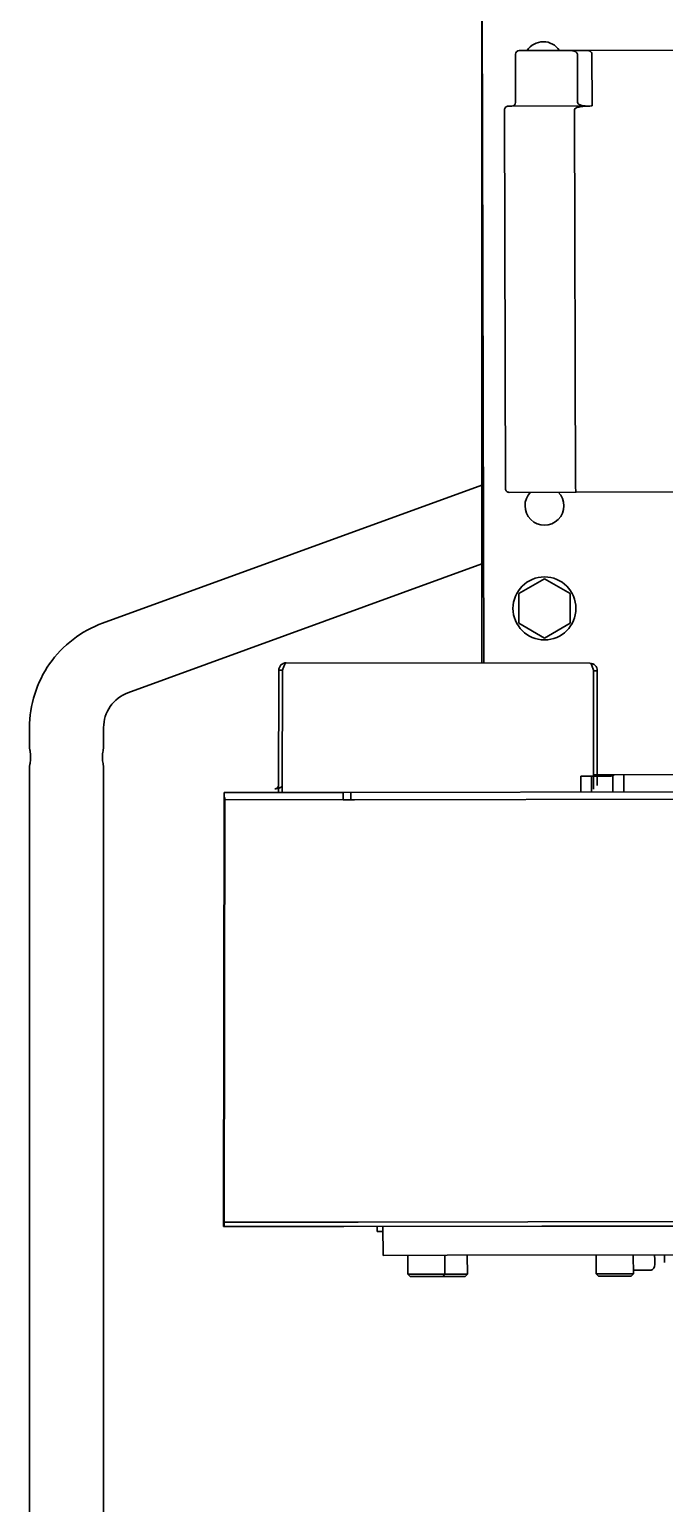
# Model space of a CAD drawing. Header units: millimetres. Extents: x 13935 to 21534, y -198 to 9202.
# Drawn here: x 15396 to 15567.5, y 486 to 883.9 of the extents above; entities that cross this region are included whole.
import ezdxf

# ---------------------------------------------------------------- set-up
doc = ezdxf.new("R2010")
doc.units = ezdxf.units.MM
doc.header["$LTSCALE"] = 326.7
doc.linetypes.add('DASHED', pattern=[0.2, 0.1, -0.1])
doc.layers.get('0').update_dxf_attribs({"linetype": 'CONTINUOUS'})

msp = doc.modelspace()

# ---------------------------------------------------------------- linework, layer by layer
at = {"linetype": 'Continuous', "lineweight": 30}
for p, q in [((15518.15136, 712.8544), (15518.15136, 940.34483)), ((15518.64904, 712.85362), (15518.1921, 889.63156)), ((15527.24155, 864.19559), (15527.20467, 877.19554)), ((15528.20183, 878.19837), (15540.99564, 878.23541)), ((15528.96034, 878.20074), (15540.99564, 878.23541)), ((15540.99564, 878.23541), (15546.50279, 878.25118)), ((15543.94824, 877.24386), (15543.98512, 864.24391)), ((15546.50279, 878.25118), (15571.55294, 878.32224)), ((15547.86469, 877.25508), (15547.90442, 863.25025)), ((15524.24724, 862.18709), (15524.53729, 759.9475)), ((15544.72662, 863.24609), (15525.24598, 863.18993)), ((15525.24955, 863.18994), (15525.95888, 863.19173)), ((15526.24533, 863.19301), (15525.41967, 863.19053)), ((15543.17228, 862.24171), (15543.46234, 760.00212)), ((15543.81119, 863.24349), (15547.7891, 863.2548)), ((15518.12022, 760.91039), (15415.74842, 723.65004)), ((15543.60301, 759.00248), (15525.54048, 758.95035)), ((15543.60301, 759.00248), (15543.34452, 759.00174)), ((15571.89122, 759.08272), (15543.60301, 759.00248)), ((15518.12257, 739.62769), (15422.5888, 704.85619)), ((15535.0339, 735.6365), (15528.11201, 731.62558)), ((15541.9684, 731.64742), (15535.0339, 735.6365)), ((15528.12462, 723.62559), (15528.11201, 731.62558)), ((15541.98101, 723.64743), (15541.9684, 731.64742)), ((15528.12462, 723.62559), (15535.05912, 719.63652)), ((15535.05912, 719.63652), (15541.98101, 723.64743)), ((15547.31724, 712.80844), (15465.31735, 712.93767)), ((15463.31434, 710.94082), (15463.26236, 677.96091)), ((15464.31434, 710.93925), (15463.31434, 710.94082)), ((15464.26533, 677.96091), (15464.31731, 710.93924)), ((15548.31154, 710.80686), (15548.26125, 678.8069)), ((15549.31423, 710.80528), (15548.31423, 710.80686)), ((15549.31423, 710.80528), (15549.26537, 679.80532)), ((15396.00905, 695.45926), (15396.00905, 689.91776)), ((15416.00902, 695.45926), (15416.00902, 689.91776)), ((15396.00905, 685.00076), (15396.00905, 65.91776)), ((15416.00902, 685.00076), (15416.00902, 65.91776)), ((15544.90186, 678.06213), (15544.89511, 682.34483)), ((15544.89511, 682.34483), (15553.15457, 682.34483)), ((15547.70814, 682.34483), (15547.71488, 678.06656)), ((15577.78009, 682.7849), (15548.26738, 682.70861)), ((15553.15457, 682.72124), (15553.15457, 682.34483)), ((15553.48075, 682.52186), (15553.48776, 678.07566)), ((15556.4406, 682.52653), (15556.39327, 682.55422)), ((15556.4406, 682.52653), (15556.4476, 678.08033)), ((15448.5767, 676.56403), (15448.39419, 560.76106)), ((15448.57612, 560.76106), (15448.75863, 676.56374)), ((15831.31783, 678.51338), (15480.69756, 677.96091)), ((15480.70071, 675.96091), (15480.69756, 677.96091)), ((15482.77984, 677.96409), (15482.78299, 675.96409)), ((15827.5918, 676.50752), (15483.76515, 675.96563)), ((15480.70071, 675.96091), (15482.78299, 675.9642)), ((15483.76515, 675.96563), (15482.78299, 675.96409)), ((15480.87907, 561.96105), (15482.94485, 561.96431)), ((15484.78889, 561.96709), (15482.94485, 561.96421)), ((15687.3084, 562.28614), (15484.78889, 561.96709)), ((15831.13714, 561.31296), (15534.36523, 560.84514)), ((15534.36523, 560.84514), (15480.88096, 560.76106)), ((15489.87844, 559.47524), (15489.8764, 560.77523)), ((15491.44399, 559.47771), (15489.87844, 559.47524)), ((15491.44194, 560.77755), (15491.45424, 552.97761)), ((15809.06762, 553.47813), (15508.75372, 553.00482)), ((15559.03585, 553.08401), (15559.04389, 547.98423)), ((15567.45414, 553.09739), (15567.45729, 551.09739)), ((15508.75372, 553.00482), (15491.45424, 552.97761)), ((15498.17382, 552.98818), (15498.18186, 547.88819)), ((15508.17381, 553.0039), (15508.18185, 547.90395)), ((15514.21294, 553.01341), (15514.22097, 547.91353)), ((15549.03587, 553.06846), (15549.0439, 547.96847)), ((15564.81927, 551.0169), (15564.8173, 552.26587)), ((15498.18186, 547.88819), (15514.22097, 547.91353)), ((15498.78281, 547.28913), (15498.18186, 547.88819)), ((15507.55355, 547.30296), (15498.78281, 547.28913)), ((15507.5828, 547.303), (15507.55355, 547.30296)), ((15507.5828, 547.303), (15508.18185, 547.90395)), ((15513.62192, 547.31259), (15507.58286, 547.30307)), ((15513.62192, 547.31259), (15514.22097, 547.91353)), ((15549.0439, 547.96847), (15559.04389, 547.98423)), ((15549.64485, 547.36941), (15549.0439, 547.96847)), ((15558.41593, 547.38324), (15549.64485, 547.36941)), ((15558.44484, 547.38328), (15558.41593, 547.38324)), ((15558.44484, 547.38328), (15559.04389, 547.98423)), ((15559.04228, 549.00778), (15563.82534, 549.01533))]:
    msp.add_line(p, q, dxfattribs=at)
at = {"linetype": 'DASHED', "lineweight": 30}
for p, q in [((15480.69756, 677.96091), (15448.56385, 677.96091)), ((15448.56385, 677.96091), (15448.5767, 676.56403)), ((15480.87907, 561.96105), (15448.39608, 561.96105)), ((15480.88096, 560.76106), (15448.39419, 560.76106))]:
    msp.add_line(p, q, dxfattribs=at)
at = {"lineweight": 30}
msp.add_line((15480.70071, 675.96091), (15448.57583, 676.01154), dxfattribs=at)
at = {"linetype": 'Continuous', "lineweight": 30}
msp.add_lwpolyline([(15547.90442, 863.25025), (15547.85249, 863.25281), (15547.80021, 863.25429), (15547.74759, 863.25469)], dxfattribs=at)
msp.add_circle((15535.04266, 727.63651), 8.5, dxfattribs=at)
for centre, radius, start, end in [((15534.73229, 875.34426), 5.25, 33.8335453, 146.4922836), ((15528.20467, 877.19838), 1, 90.1625464, 180.1625464), ((15526.24155, 864.19275), 1, 270.1625464, 0.1625464), ((15525.24723, 862.18993), 1, 90.1509521, 180.1625464), ((15547.72706, 837.43754), 25.80365, 92.1857117, 93.3287693), ((15548.30837, 822.13872), 41.11352, 90.5629507, 92.182097), ((15525.53728, 759.95034), 1, 180.1625464, 270.1625464), ((15535.04247, 755.34466), 5.25, 135.7900366, 44.536963), ((15465.31427, 710.93767), 2, 89.91171, 179.9097131), ((15547.31416, 710.80844), 2, 359.9096891, 89.9117107), ((15549.56808, 668.8945), 14.17793, 73.9802346, 75.0754961), ((15462.2656, 679.94244), 1, 269.91937, 359.9097399)]:
    msp.add_arc(centre, radius, start, end, dxfattribs=at)
for points, knots in [([(15540.99564, 878.23541), (15541.52729, 878.23693), (15542.45515, 878.22999), (15543.94671, 877.78395), (15543.94824, 877.24386)], [0, 0, 0, 0, 0.496061006, 1, 1, 1, 1]), ([(15546.50279, 878.25118), (15546.79111, 878.25201), (15547.4029, 878.14122), (15547.8638, 877.56965), (15547.86469, 877.25508)], [0, 0, 0, 0, 0.478230916, 1, 1, 1, 1]), ([(15544.54939, 863.00491), (15544.41688, 862.97838), (15543.93682, 862.86489), (15543.17116, 862.63833), (15543.17228, 862.24171)], [0, 0, 0, 0, 0.254135587, 1, 1, 1, 1]), ([(15543.46234, 760.00212), (15543.46301, 759.76539), (15543.51804, 759.52779), (15543.5007, 759.00221), (15543.60301, 759.00248)], [0, 0, 0, 0, 0.698243842, 1, 1, 1, 1]), ([(15465.31735, 712.93767), (15465.14949, 712.93793), (15464.81323, 712.42856), (15464.67347, 712.01028), (15464.56768, 711.70392)], [0, 0, 0, 0, 0.341193741, 1, 1, 1, 1]), ([(15547.5663, 712.65592), (15547.5304, 712.69925), (15547.45981, 712.77186), (15547.36066, 712.80837), (15547.31724, 712.80844)], [0, 0, 0, 0, 0.564503594, 1, 1, 1, 1]), ([(15548.31154, 710.80686), (15548.27051, 710.93685), (15548.11926, 711.41319), (15547.96346, 711.89009), (15547.81499, 712.22213)], [0, 0, 0, 0, 0.27260636, 1, 1, 1, 1]), ([(15396.00905, 689.91776), (15396.02552, 689.91776), (15396.01288, 689.81724), (15396.07261, 689.71462), (15396.10756, 689.47151), (15396.20069, 689.04159), (15396.28991, 688.35472), (15396.33678, 687.45925), (15396.2899, 686.56382), (15396.20071, 685.877), (15396.10757, 685.44709), (15396.07262, 685.20394), (15396.01289, 685.1013), (15396.02553, 685.00076), (15396.00905, 685.00076)], [0, 0, 0, 0, 0.009947997, 0.038992585, 0.085841234, 0.148326467, 0.309939376, 0.500009307, 0.690055769, 0.851651084, 0.914141792, 0.96099981, 0.990049295, 1, 1, 1, 1]), ([(15416.00902, 685.00076), (15416.07332, 685.00076), (15415.91904, 685.23648), (15415.92834, 685.4278), (15415.81374, 685.89332), (15415.74162, 686.55737), (15415.68783, 687.45927), (15415.74163, 688.36114), (15415.81372, 689.02513), (15415.92833, 689.49065), (15415.91902, 689.68199), (15416.07333, 689.91776), (15416.00902, 689.91776)], [0, 0, 0, 0, 0.038857484, 0.085671819, 0.148148265, 0.309817241, 0.500008562, 0.690177684, 0.851829888, 0.914311686, 0.961135126, 1, 1, 1, 1]), ([(15463.7545, 679.2715), (15463.8, 679.29627), (15463.89068, 679.3501), (15463.97395, 679.41527), (15464.01334, 679.45143)], [0, 0, 0, 0, 0.492052863, 1, 1, 1, 1]), ([(15464.01334, 679.45143), (15464.04912, 679.48427), (15464.11682, 679.55554), (15464.17271, 679.63674), (15464.19641, 679.68007)], [0, 0, 0, 0, 0.495756768, 1, 1, 1, 1]), ([(15464.19641, 679.68007), (15464.21821, 679.71992), (15464.25429, 679.80362), (15464.26843, 679.89432), (15464.26845, 679.93928)], [0, 0, 0, 0, 0.502562342, 1, 1, 1, 1]), ([(15563.82534, 549.01533), (15563.96227, 549.01555), (15564.7211, 549.40369), (15564.82029, 550.36773), (15564.81927, 551.0169)], [0, 0, 0, 0, 0.174193937, 1, 1, 1, 1])]:
    msp.add_open_spline(points, degree=3, knots=knots, dxfattribs=at)
for points in [[(15544.18434, 863.83811), (15544.07933, 863.94619), (15543.98555, 864.09323), (15543.98512, 864.24391)], [(15544.86467, 863.44693), (15544.61834, 863.53497), (15544.36664, 863.6505), (15544.18434, 863.83811)], [(15546.03889, 863.24979), (15545.64201, 863.24866), (15545.2384, 863.31336), (15544.86467, 863.44693)], [(15546.22877, 863.19766), (15545.66626, 863.16468), (15545.10188, 863.11556), (15544.54939, 863.00491)], [(15415.74841, 723.65004), (15410.097, 721.59309), (15404.88403, 717.59303), (15401.43448, 712.66655)], [(15401.43448, 712.66655), (15397.98493, 707.74008), (15396.00905, 701.47338), (15396.00905, 695.45926)], [(15547.81499, 712.22213), (15547.74695, 712.37428), (15547.67265, 712.52759), (15547.5663, 712.65592)], [(15464.56768, 711.70392), (15464.48014, 711.4504), (15464.39885, 711.19475), (15464.31731, 710.93924)], [(15422.5888, 704.85619), (15420.705, 704.17054), (15418.96734, 702.83718), (15417.81749, 701.19503)], [(15417.81749, 701.19503), (15416.66764, 699.55287), (15416.00902, 697.46397), (15416.00902, 695.45926)], [(15553.48075, 682.52186), (15553.59107, 682.58421), (15553.70378, 682.64259), (15553.81893, 682.6955)], [(15462.26702, 678.94243), (15462.77483, 678.94163), (15463.30849, 679.0287), (15463.7545, 679.2715)], [(15564.8173, 552.26587), (15564.81686, 552.54627), (15564.78773, 552.82876), (15564.72458, 553.10197)]]:
    msp.add_open_spline(points, degree=3, dxfattribs=at)

doc.saveas('drawing.dxf')
